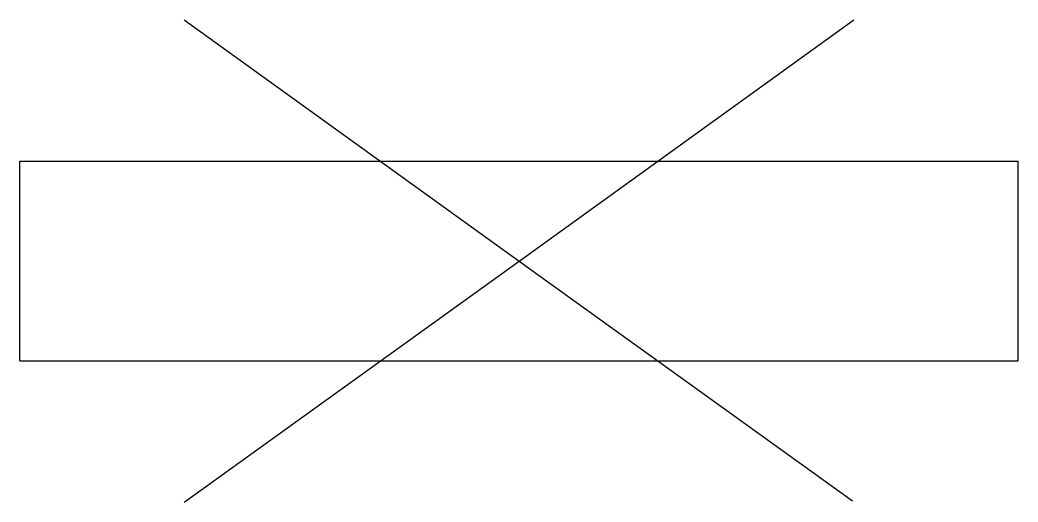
# Model space of a CAD drawing. Header units: metres. Extents: x -0.5 to 0.5, y -0.24 to 0.24.
import ezdxf

# ---------------------------------------------------------------- set-up
doc = ezdxf.new("R2010")
doc.units = ezdxf.units.M
doc.header["$LTSCALE"] = 0.2

msp = doc.modelspace()

# ---------------------------------------------------------------- linework, layer by layer
at = {"ltscale": 0.1, "flags": 128}
for points in [[(-0.3356, 0.2416), (0, 0), (0.3356, 0.2416)], [(-0.3356, -0.2416), (0, 0), (0.3341, -0.2405)]]:
    msp.add_lwpolyline(points, dxfattribs=at)
for points in [[(-0.5, 0.1), (0.5, 0.1)], [(-0.5, -0.1), (-0.5, 0.1)], [(0.5, -0.1), (0.5, 0.1)], [(-0.5, -0.1), (0.5, -0.1)]]:
    msp.add_lwpolyline(points)

doc.saveas('drawing.dxf')
